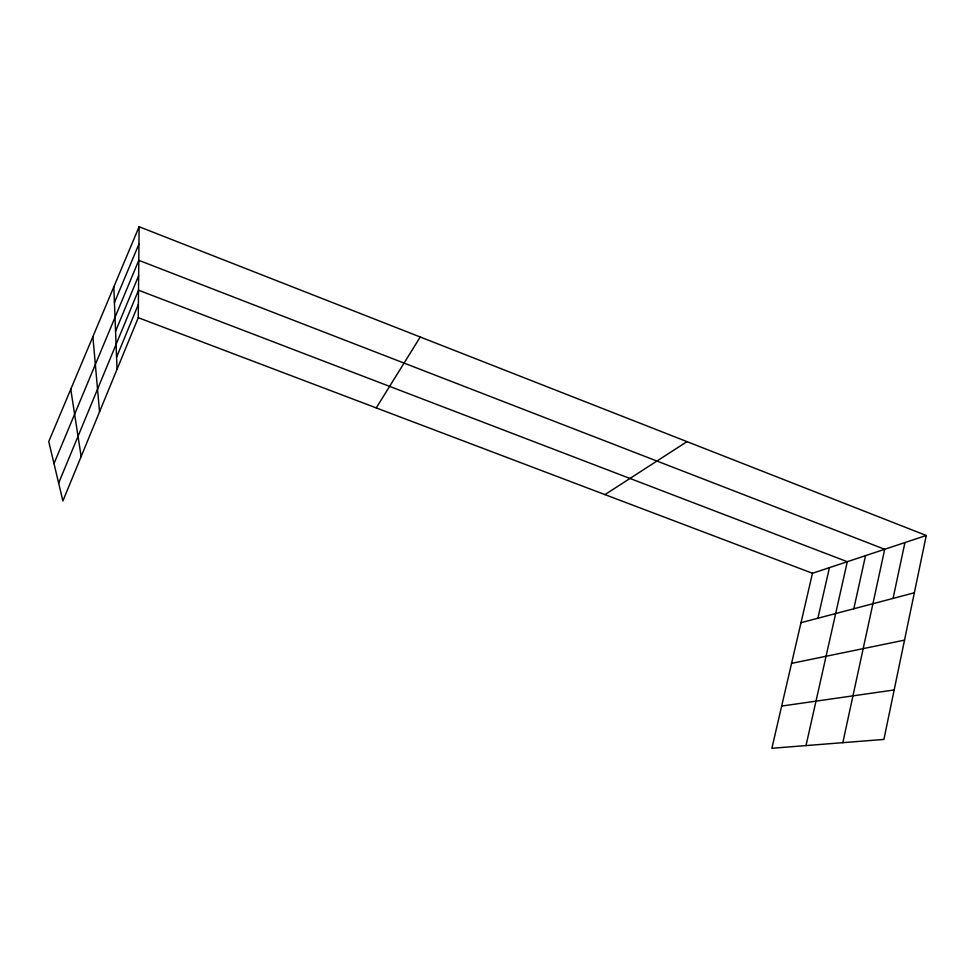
<?xml version="1.0" encoding="UTF-8"?>
<svg xmlns="http://www.w3.org/2000/svg" width="975" height="975" viewBox="0 0 975 975"><rect width="100%" height="100%" fill="white"/><g stroke="black" fill="none" stroke-linecap="round" stroke-linejoin="round"><path stroke-width="1.46" d="M139.108 226.724L48.75 441.59L62.888 500.931L138.267 317.692L139.108 226.724L926.25 535.482L883.898 739.428L771.871 748.276L812.467 573.276L926.25 535.482M893.063 598.418L904.922 542.563M842.814 742.67L884.703 549.278L138.803 260.325L54.003 463.625M853.807 608.778L865.532 555.653M806.008 745.582L847.299 561.71L138.523 290.197L58.646 483.1M817.891 618.247L829.445 567.633M116.573 357.191L138.389 304.322M115.562 331.256L138.657 275.681M114.441 302.555L138.95 244.03M376.253 407.903L420.249 336.997M604.951 494.605L687.009 441.638M800.999 622.696L914.343 592.8M791.566 663.366L904.52 640.124M781.67 706.058L894.172 689.959M138.267 317.692L812.467 573.276M70.761 389.232L81.144 456.568M92.881 336.631L99.548 411.816M113.819 286.845L117.049 369.281"/></g></svg>
